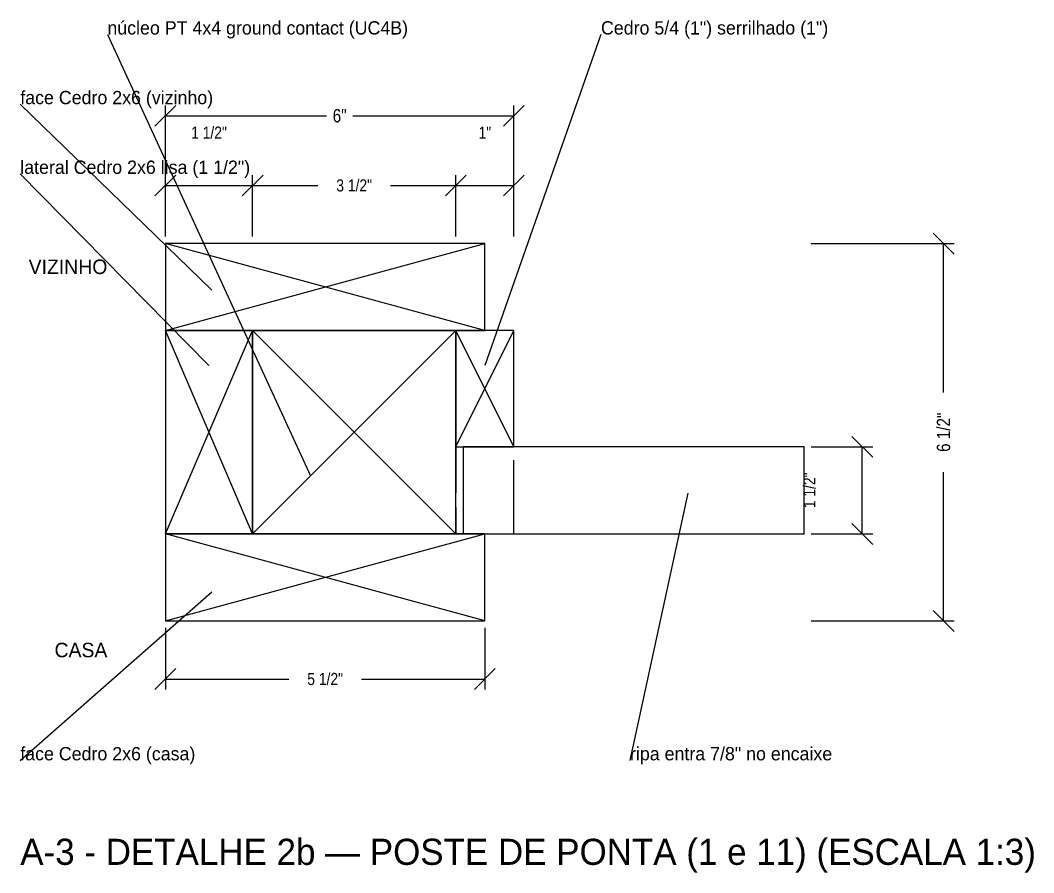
# Model space of a CAD drawing. Header units: inches. Extents: x -2 to 879, y -555 to 194.
# Drawn here: x 77.9 to 95.35, y -554.94 to -540.25 of the extents above; entities that cross this region are included whole.
import ezdxf
from ezdxf.enums import TextEntityAlignment as Align

# ---------------------------------------------------------------- set-up
doc = ezdxf.new("R2010")
doc.units = ezdxf.units.IN
doc.linetypes.add('DASHED', pattern=[1.524, 1.27, -0.254])
for name, color, linetype in [('CONTORNO', 7, 'Continuous'), ('CORTE', 8, 'Continuous'), ('COTA', 1, 'Continuous'), ('MADEIRA_CEDRO', 30, 'Continuous'), ('MADEIRA_PT', 52, 'Continuous'), ('TEXTO', 7, 'Continuous'), ('TITULO', 7, 'Continuous')]:
    doc.layers.add(name, color=color, linetype=linetype)
doc.styles.add('OpenSansCondensed-Light', font='OpenSansCondensed-Light.ttf')
doc.dimstyles.get("Standard").update_dxf_attribs({"dimtxt": 2.5, "dimasz": 2.5, "dimexe": 1.25, "dimexo": 0.625, "dimtad": 1, "dimcen": 2.5, "dimazin": 3, "dimtfac": 1, "dimtmove": 0, "dimatfit": 3})

# ---------------------------------------------------------------- blocks, each defined once
blk = doc.blocks.new('_OBLIQUE')
at = {"color": 0, "linetype": 'BYBLOCK'}
blk.add_line((-0.5, -0.5), (0.5, 0.5), dxfattribs=at)
blk = doc.blocks.new('*D53')
for p, q in [((80.4, -543.98), (80.4, -541.72)), ((86.4, -543.98), (86.4, -541.72)), ((80.4, -541.9), (83.171, -541.9)), ((83.629, -541.9), (86.4, -541.9))]:
    blk.add_line(p, q)
at = {"layer": 'Defpoints'}
for p in [(80.4, -541.9), (80.4, -544.1), (86.4, -544.1)]:
    blk.add_point(p, dxfattribs=at)
at = {"layer": 'COTA', "xscale": 0.36, "yscale": 0.36}
for p in [(80.4, -541.9), (86.4, -541.9)]:
    blk.add_blockref('_OBLIQUE', p, dxfattribs=at)
at = {"layer": 'COTA', "insert": (83.4, -541.9), "char_height": 0.2292, "attachment_point": 5, "style": 'OpenSansCondensed-Light'}
blk.add_mtext('6"', dxfattribs=at)
blk = doc.blocks.new('*D54')
for p, q in [((80.4, -543.98), (80.4, -542.92)), ((81.9, -543.98), (81.9, -542.92)), ((80.4, -543.1), (81.9, -543.1))]:
    blk.add_line(p, q)
at = {"layer": 'Defpoints'}
for p in [(80.4, -543.1), (80.4, -544.1), (81.9, -544.1)]:
    blk.add_point(p, dxfattribs=at)
at = {"layer": 'COTA', "xscale": 0.36, "yscale": 0.36}
for p in [(80.4, -543.1), (81.9, -543.1)]:
    blk.add_blockref('_OBLIQUE', p, dxfattribs=at)
at = {"layer": 'COTA', "insert": (81.15, -542.191), "char_height": 0.2083, "attachment_point": 5, "style": 'OpenSansCondensed-Light'}
blk.add_mtext('1 1/2"', dxfattribs=at)
blk = doc.blocks.new('*D55')
for p, q in [((81.9, -543.98), (81.9, -542.92)), ((85.4, -543.98), (85.4, -542.92)), ((81.9, -543.1), (83.025, -543.1)), ((84.275, -543.1), (85.4, -543.1))]:
    blk.add_line(p, q)
at = {"layer": 'Defpoints'}
for p in [(81.9, -543.1), (81.9, -544.1), (85.4, -544.1)]:
    blk.add_point(p, dxfattribs=at)
at = {"layer": 'COTA', "xscale": 0.36, "yscale": 0.36}
for p in [(81.9, -543.1), (85.4, -543.1)]:
    blk.add_blockref('_OBLIQUE', p, dxfattribs=at)
at = {"layer": 'COTA', "insert": (83.65, -543.1), "char_height": 0.2083, "attachment_point": 5, "style": 'OpenSansCondensed-Light'}
blk.add_mtext('3 1/2"', dxfattribs=at)
blk = doc.blocks.new('*D56')
for p, q in [((85.4, -543.98), (85.4, -542.92)), ((86.4, -543.98), (86.4, -542.92)), ((85.4, -543.1), (86.4, -543.1))]:
    blk.add_line(p, q)
at = {"layer": 'Defpoints'}
for p in [(85.4, -543.1), (85.4, -544.1), (86.4, -544.1)]:
    blk.add_point(p, dxfattribs=at)
at = {"layer": 'COTA', "xscale": 0.36, "yscale": 0.36}
for p in [(85.4, -543.1), (86.4, -543.1)]:
    blk.add_blockref('_OBLIQUE', p, dxfattribs=at)
at = {"layer": 'COTA', "insert": (85.9, -542.191), "char_height": 0.2083, "attachment_point": 5, "style": 'OpenSansCondensed-Light'}
blk.add_mtext('1"', dxfattribs=at)
blk = doc.blocks.new('*D57')
for p, q in [((80.4, -550.72), (80.4, -551.78)), ((85.9, -550.72), (85.9, -551.78)), ((80.4, -551.6), (82.525, -551.6)), ((83.775, -551.6), (85.9, -551.6))]:
    blk.add_line(p, q)
at = {"layer": 'Defpoints'}
for p in [(80.4, -550.6), (85.9, -550.6), (80.4, -551.6)]:
    blk.add_point(p, dxfattribs=at)
at = {"layer": 'COTA', "xscale": 0.36, "yscale": 0.36}
for p in [(80.4, -551.6), (85.9, -551.6)]:
    blk.add_blockref('_OBLIQUE', p, dxfattribs=at)
at = {"layer": 'COTA', "insert": (83.15, -551.6), "char_height": 0.2083, "attachment_point": 5, "style": 'OpenSansCondensed-Light'}
blk.add_mtext('5 1/2"', dxfattribs=at)
blk = doc.blocks.new('*D58')
for p, q in [((91.52, -544.1), (93.98, -544.1)), ((93.8, -546.6625), (93.8, -544.1)), ((93.8, -550.6), (93.8, -548.0375)), ((91.52, -550.6), (93.98, -550.6))]:
    blk.add_line(p, q)
at = {"layer": 'Defpoints'}
for p in [(91.4, -544.1), (91.4, -550.6), (93.8, -550.6)]:
    blk.add_point(p, dxfattribs=at)
at = {"layer": 'COTA', "xscale": 0.36, "yscale": 0.36, "rotation": 90}
for p in [(93.8, -544.1), (93.8, -550.6)]:
    blk.add_blockref('_OBLIQUE', p, dxfattribs=at)
at = {"layer": 'COTA', "insert": (93.8, -547.35), "char_height": 0.22917, "attachment_point": 5, "rotation": 90, "style": 'OpenSansCondensed-Light'}
blk.add_mtext('6 1/2"', dxfattribs=at)
blk = doc.blocks.new('*D59')
for p, q in [((91.52, -547.6), (92.58, -547.6)), ((92.4, -549.1), (92.4, -547.6)), ((91.52, -549.1), (92.58, -549.1))]:
    blk.add_line(p, q)
at = {"layer": 'Defpoints'}
for p in [(91.4, -547.6), (91.4, -549.1), (92.4, -549.1)]:
    blk.add_point(p, dxfattribs=at)
at = {"layer": 'COTA', "xscale": 0.36, "yscale": 0.36, "rotation": 90}
for p in [(92.4, -547.6), (92.4, -549.1)]:
    blk.add_blockref('_OBLIQUE', p, dxfattribs=at)
at = {"layer": 'COTA', "insert": (91.491, -548.35), "char_height": 0.2083, "attachment_point": 5, "rotation": 90, "style": 'OpenSansCondensed-Light'}
blk.add_mtext('1 1/2"', dxfattribs=at)

msp = doc.modelspace()

# ---------------------------------------------------------------- linework, layer by layer
at = {"layer": 'CONTORNO', "linetype": 'DASHED'}
msp.add_lwpolyline([(85.4, -549.1), (86.4, -549.1), (86.4, -545.6), (85.4, -545.6)], close=True, dxfattribs=at)
at = {"layer": 'CORTE'}
for points in [[(80.4, -545.6), (85.9, -544.1)], [(85.9, -545.6), (80.4, -544.1)], [(80.4, -549.1), (81.9, -545.6)], [(81.9, -549.1), (80.4, -545.6)], [(81.9, -549.1), (85.4, -545.6)], [(85.4, -549.1), (81.9, -545.6)], [(85.4, -547.6), (86.4, -545.6)], [(86.4, -547.6), (85.4, -545.6)], [(80.4, -550.6), (85.9, -549.1)], [(85.9, -550.6), (80.4, -549.1)]]:
    msp.add_lwpolyline(points, dxfattribs=at)
at = {"layer": 'COTA'}
for p, q in [((79.4, -540.5), (82.9, -548.1)), ((87.9, -540.5), (85.9, -546.2)), ((77.9, -541.7), (81.2, -544.9)), ((77.9, -542.9), (81.15, -546.2)), ((88.4, -553), (89.4, -548.4)), ((77.9, -553), (81.2, -550.1))]:
    msp.add_line(p, q, dxfattribs=at)
at = {"layer": 'MADEIRA_CEDRO'}
for points in [[(80.4, -545.6), (85.9, -545.6), (85.9, -544.1), (80.4, -544.1)], [(80.4, -549.1), (81.9, -549.1), (81.9, -545.6), (80.4, -545.6)], [(85.4, -547.6), (86.4, -547.6), (86.4, -545.6), (85.4, -545.6)], [(85.525, -549.1), (91.4, -549.1), (91.4, -547.6), (85.525, -547.6)], [(80.4, -550.6), (85.9, -550.6), (85.9, -549.1), (80.4, -549.1)]]:
    msp.add_lwpolyline(points, close=True, dxfattribs=at)
at = {"layer": 'MADEIRA_PT'}
msp.add_lwpolyline([(81.9, -549.1), (85.4, -549.1), (85.4, -545.6), (81.9, -545.6)], close=True, dxfattribs=at)

# ---------------------------------------------------------------- texts
at = {"layer": 'TEXTO'}
for s, p in [('núcleo PT 4x4 ground contact (UC4B)', (79.4, -540.5)), ('Cedro 5/4 (1") serrilhado (1")', (87.9, -540.5)), ('face Cedro 2x6 (vizinho)', (77.9, -541.7)), ('lateral Cedro 2x6 lisa (1 1/2")', (77.9, -542.9)), ('face Cedro 2x6 (casa)', (77.9, -553)), ('ripa entra 7/8" no encaixe', (88.4, -553))]:
    msp.add_text(s, height=0.22917, dxfattribs=at).set_placement(p)
for s, p in [('VIZINHO', (79.4, -544.7)), ('CASA', (79.4, -551.3))]:
    msp.add_text(s, height=0.25, dxfattribs=at).set_placement(p, align=Align.BOTTOM_RIGHT)
at = {"layer": 'TITULO'}
msp.add_text('A-3 - DETALHE 2b — POSTE DE PONTA (1 e 11) (ESCALA 1:3)', height=0.45, dxfattribs=at).set_placement((77.9, -554.8))

# ---------------------------------------------------------------- dimensions: what is measured, and where the dimension line sits
at = {"layer": 'COTA'}
for base, p1, p2, text, override, picture, middle in [((80.4, -541.9), (80.4, -544.1), (86.4, -544.1), '6"', {"dimtxt": 0.229167, "dimasz": 0.24, "dimexe": 0.18, "dimexo": 0.12, "dimtsz": 0.18}, '*D53', (83.4, -541.9)), ((80.4, -543.1), (80.4, -544.1), (81.9, -544.1), '1 1/2"', {"dimtxt": 0.208333, "dimasz": 0.24, "dimexe": 0.18, "dimexo": 0.12, "dimtsz": 0.18}, '*D54', (81.15, -542.191)), ((85.4, -543.1), (85.4, -544.1), (86.4, -544.1), '1"', {"dimtxt": 0.208333, "dimasz": 0.24, "dimexe": 0.18, "dimexo": 0.12, "dimtsz": 0.18}, '*D56', (85.9, -542.191)), ((81.9, -543.1), (81.9, -544.1), (85.4, -544.1), '3 1/2"', {"dimtxt": 0.208333, "dimasz": 0.24, "dimexe": 0.18, "dimexo": 0.12, "dimtsz": 0.18}, '*D55', (83.65, -543.1)), ((80.4, -551.6), (80.4, -550.6), (85.9, -550.6), '5 1/2"', {"dimtxt": 0.208333, "dimasz": 0.24, "dimexe": 0.18, "dimexo": 0.12, "dimtsz": 0.18}, '*D57', (83.15, -551.6))]:
    dim = msp.add_linear_dim(base=base, p1=p1, p2=p2, text=text, dimstyle='Standard', override=override, dxfattribs=at)
    dim.commit()
    dim.dimension.update_dxf_attribs({"geometry": picture, "text_midpoint": middle})
for base, p1, p2, text, override, picture, middle in [((93.8, -550.6), (91.4, -550.6), (91.4, -544.1), '6 1/2"', {"dimtxt": 0.229167, "dimasz": 0.24, "dimexe": 0.18, "dimexo": 0.12, "dimtsz": 0.18}, '*D58', (93.8, -547.35)), ((92.4, -549.1), (91.4, -549.1), (91.4, -547.6), '1 1/2"', {"dimtxt": 0.208333, "dimasz": 0.24, "dimexe": 0.18, "dimexo": 0.12, "dimtsz": 0.18}, '*D59', (91.491, -548.35))]:
    dim = msp.add_linear_dim(base=base, p1=p1, p2=p2, angle=90, text=text, dimstyle='Standard', override=override, dxfattribs=at)
    dim.commit()
    dim.dimension.update_dxf_attribs({"geometry": picture, "text_midpoint": middle})

doc.saveas('drawing.dxf')
